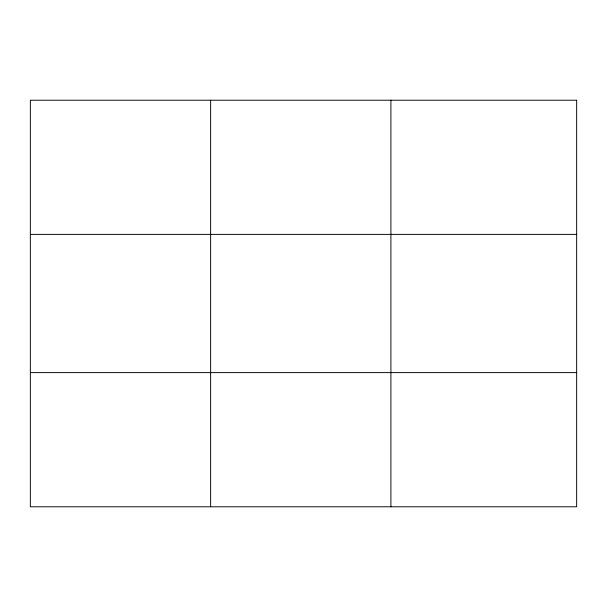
<?xml version="1.0" encoding="UTF-8"?>
<svg xmlns="http://www.w3.org/2000/svg" width="607" height="607" viewBox="0 0 607 607"><rect width="100%" height="100%" fill="white"/><g stroke="black" fill="none" stroke-linecap="round" stroke-linejoin="round"><path stroke-width="0.91" d="M30.35 234.385L576.65 234.385M30.35 372.615L576.65 372.615M390.908 100.216L390.908 506.784M210.629 100.216L210.629 506.784M576.65 100.216L576.65 506.784L30.35 506.784L30.35 100.216L576.65 100.216"/></g></svg>
